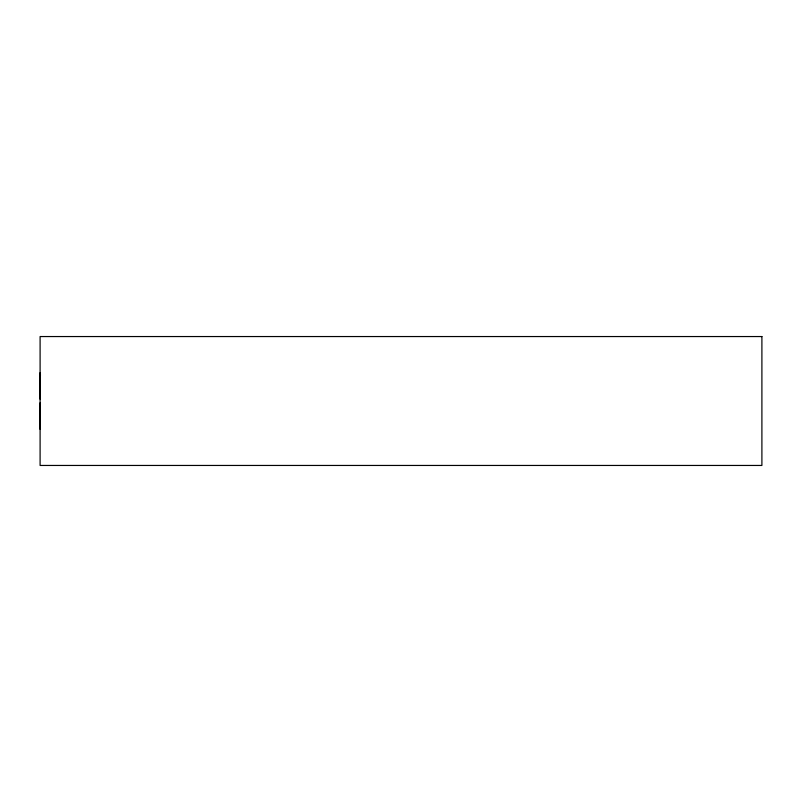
<?xml version="1.0" encoding="UTF-8"?>
<svg xmlns="http://www.w3.org/2000/svg" width="802" height="802" viewBox="0 0 802 802"><rect width="100%" height="100%" fill="white"/><g stroke="black" fill="none" stroke-linecap="round" stroke-linejoin="round"><path stroke-width="1.2" d="M40.1 429.361L40.1 402.784M40.1 399.216L40.1 372.639M40.11 381.381A28.04 2.847 84.1 0 1 40.491 374.845M761.9 336.549L40.1 336.549L40.1 465.451L761.9 465.451L761.9 336.549"/></g></svg>
